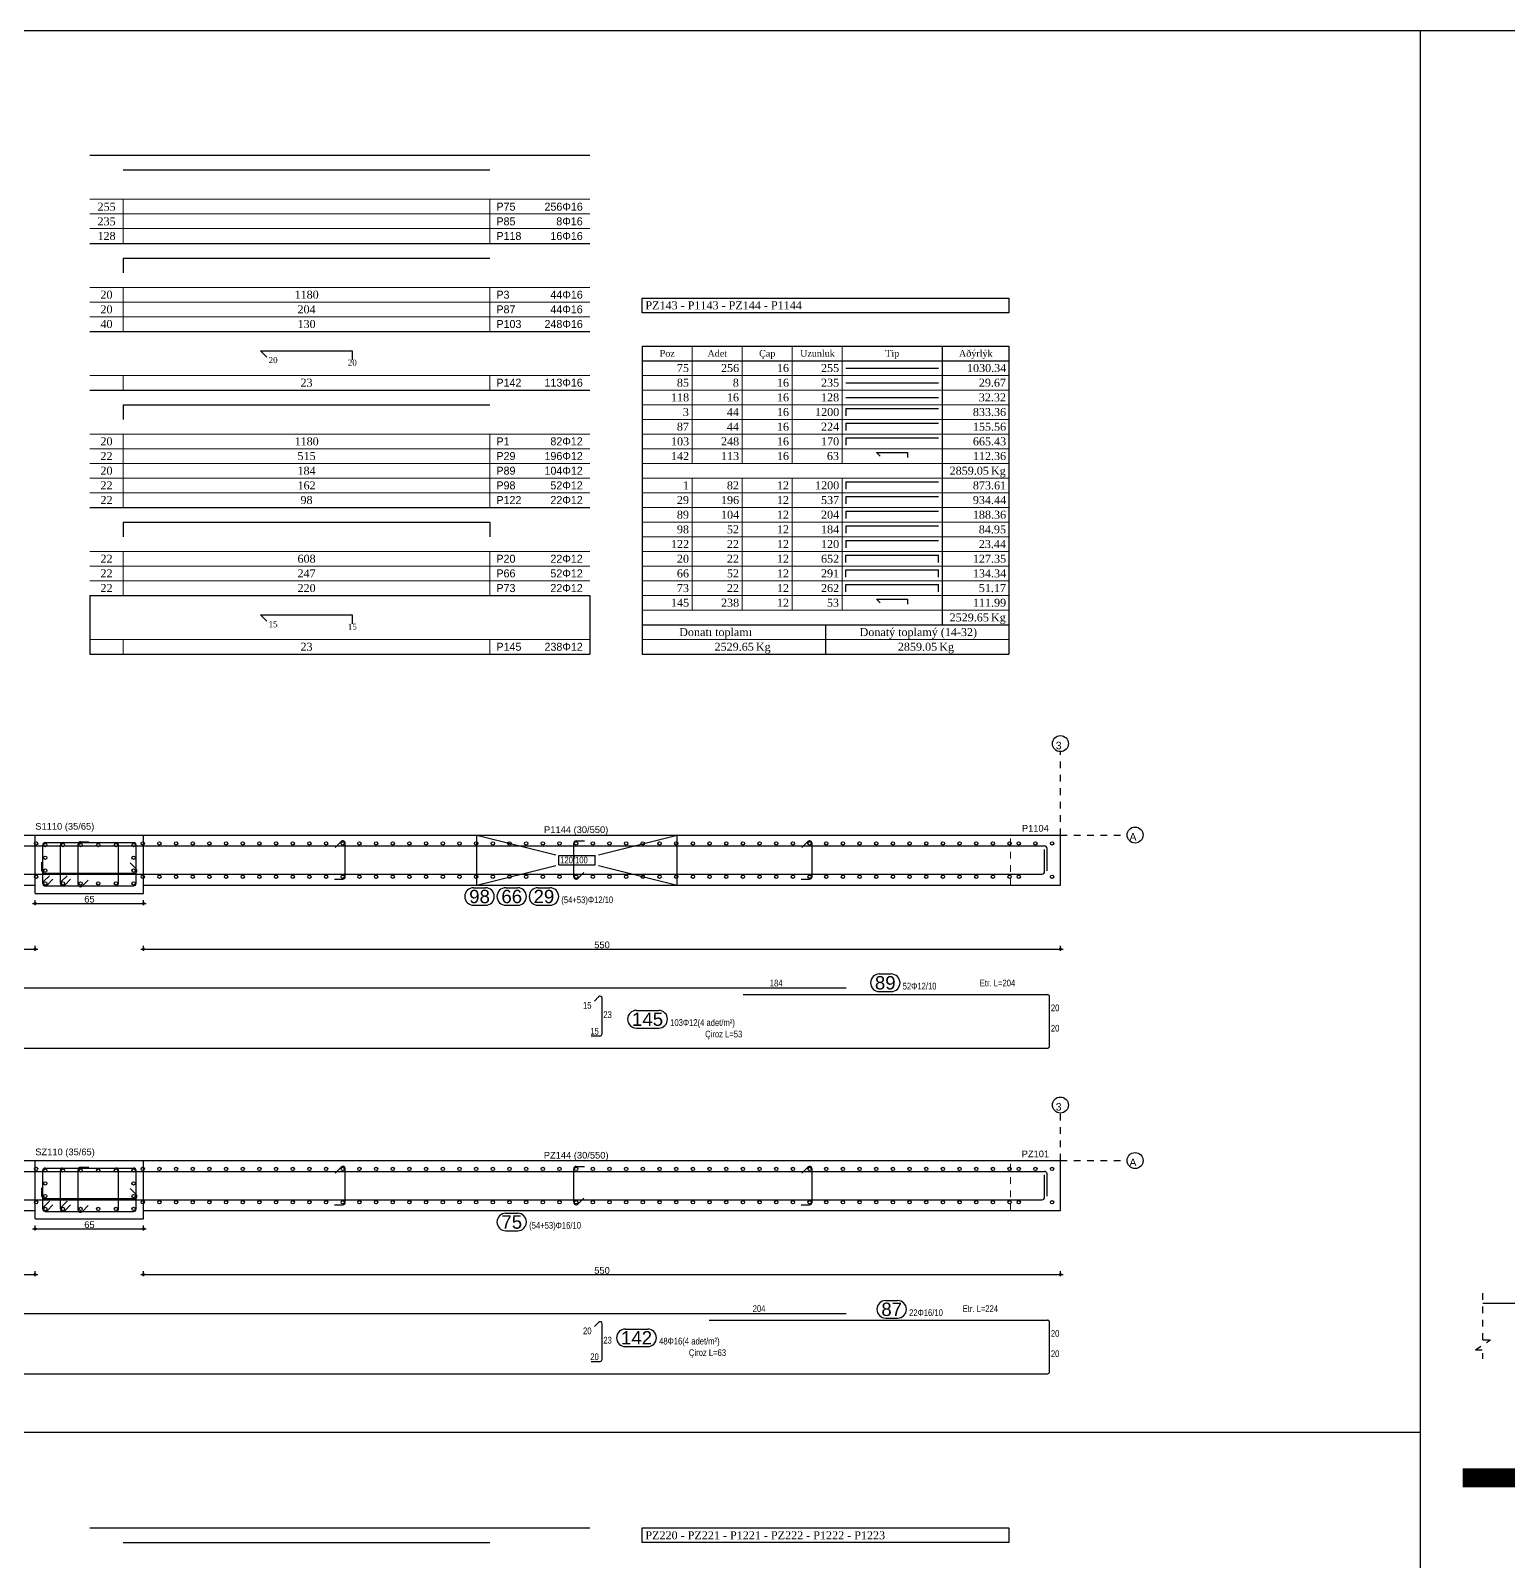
# Model space of a CAD drawing. Header units: metres. Extents: x 419734 to 420376, y 4564732 to 4565123.
# Drawn here: x 420086.16 to 420108.32, y 4564882.98 to 4564905.94 of the extents above; entities that cross this region are included whole.
import ezdxf
from ezdxf.enums import TextEntityAlignment as Align

# ---------------------------------------------------------------- set-up
doc = ezdxf.new("R2018")
doc.units = ezdxf.units.M
for name, pattern in [('HIDDEN4', [0.09375, 0.0625, -0.03125]), ('NASCOSTA', [0.375, 0.25, -0.125]), ('TRATTO-PUNTO', [1, 0.5, -0.25, 0, -0.25])]:
    doc.linetypes.add(name, pattern=pattern)
for name, color, linetype in [('Standart', 7, 'Continuous'), ('SW_ASSI', 7, 'TRATTO-PUNTO'), ('SW_DIM', 33, 'Continuous'), ('SW_MAGRONE', 2, 'Continuous'), ('SW_QUOTE', 1, 'Continuous'), ('SW_SEZIONI-ARMATURA', 3, 'Continuous'), ('SW_SEZIONI_CARPENTERIA', 4, 'Continuous'), ('SW_TRATT_GRIGIO', 252, 'NASCOSTA'), ('SW_TXT_TESTI', 1, 'Continuous')]:
    doc.layers.add(name, color=color, linetype=linetype)
doc.styles.add('arial_1_18', font='arial.ttf', dxfattribs={"height": 0.2})
doc.styles.get("Standard").update_dxf_attribs({"font": 'arial.ttf'})
doc.styles.add('SWS', font='ARIALN.TTF')
doc.styles.add('symbol_1_18', font='symbol.ttf', dxfattribs={"height": 0.2})
doc.styles.add('times new roman_1_18', font='times.ttf', dxfattribs={"height": 0.2})

# ---------------------------------------------------------------- blocks, each defined once
blk = doc.blocks.new('*U1545')
blk.add_hatch(color=256).paths.add_polyline_path([(0.0025, 0.0025), (0, 0.0025), (0, 0)])
for p, q in [((0.0095, 0.0025), (-0.0025, 0.0025)), ((-0.0025, 0.0025), (0, 0)), ((-0.0025, 0), (0.0025, 0)), ((0, 0), (0, 0.0025)), ((0.0025, 0.0025), (0, 0))]:
    blk.add_line(p, q)
at = {"color": 2, "lineweight": 30, "flags": 104}
blk.add_attdef('QM', text='', height=0.0025, dxfattribs=at).set_placement((0.001, 0.0033), align=Align.BOTTOM_LEFT)

msp = doc.modelspace()

# ---------------------------------------------------------------- linework, layer by layer
for centre in [(420101.60561, 4564895.24491), (420102.72561, 4564893.87491), (420101.60561, 4564889.82571), (420102.72561, 4564888.99252)]:
    msp.add_circle(centre, 0.12)
at = {"layer": 'Standart', "color": 2}
msp.add_line((419946.10266, 4564905.93855), (420327.35266, 4564905.93855), dxfattribs=at)
for points in [[(420107.00266, 4564905.93855), (420107.00266, 4564863.89188)], [(420107.00266, 4564884.91521), (420026.55266, 4564884.91521)]]:
    msp.add_lwpolyline(points, dxfattribs=at)
at = {"layer": 'Standart', "color": 1, "linetype": 'Continuous', "lineweight": 5}
for points in [[(420087.04683, 4564903.40835), (420094.54683, 4564903.40835)], [(420087.54683, 4564903.40835), (420087.54683, 4564902.74835)], [(420093.04683, 4564903.40835), (420093.04683, 4564902.74835)], [(420087.04683, 4564903.18835), (420094.54683, 4564903.18835)], [(420087.04683, 4564902.96835), (420094.54683, 4564902.96835)], [(420087.04683, 4564902.08835), (420094.54683, 4564902.08835)], [(420087.54683, 4564902.08835), (420087.54683, 4564901.42835)], [(420093.04683, 4564902.08835), (420093.04683, 4564901.42835)], [(420087.04683, 4564901.86835), (420094.54683, 4564901.86835)], [(420087.04683, 4564901.64835), (420094.54683, 4564901.64835)], [(420096.08153, 4564901.20835), (420096.08153, 4564899.44835)], [(420096.83153, 4564901.20835), (420096.83153, 4564899.44835)], [(420097.58153, 4564901.20835), (420097.58153, 4564899.44835)], [(420098.33153, 4564901.20835), (420098.33153, 4564899.44835)], [(420087.04683, 4564900.76835), (420094.54683, 4564900.76835)], [(420087.54683, 4564900.76835), (420087.54683, 4564900.54835)], [(420093.04683, 4564900.76835), (420093.04683, 4564900.54835)], [(420095.33153, 4564900.76835), (420100.83153, 4564900.76835)], [(420095.33153, 4564900.54835), (420100.83153, 4564900.54835)], [(420095.33153, 4564900.32835), (420100.83153, 4564900.32835)], [(420095.33153, 4564900.10835), (420100.83153, 4564900.10835)], [(420087.04683, 4564899.88835), (420094.54683, 4564899.88835)], [(420087.54683, 4564899.88835), (420087.54683, 4564898.78835)], [(420093.04683, 4564899.88835), (420093.04683, 4564898.78835)], [(420095.33153, 4564899.88835), (420100.83153, 4564899.88835)], [(420087.04683, 4564899.66835), (420094.54683, 4564899.66835)], [(420095.33153, 4564899.66835), (420100.83153, 4564899.66835)], [(420087.04683, 4564899.44835), (420094.54683, 4564899.44835)], [(420095.33153, 4564899.44835), (420100.83153, 4564899.44835)], [(420087.04683, 4564899.22835), (420094.54683, 4564899.22835)], [(420087.04683, 4564899.00835), (420094.54683, 4564899.00835)], [(420095.33153, 4564899.22835), (420100.83153, 4564899.22835)], [(420095.33153, 4564899.00835), (420100.83153, 4564899.00835)], [(420096.08153, 4564899.22835), (420096.08153, 4564897.24835)], [(420096.83153, 4564899.22835), (420096.83153, 4564897.24835)], [(420097.58153, 4564899.22835), (420097.58153, 4564897.24835)], [(420098.33153, 4564899.22835), (420098.33153, 4564897.24835)], [(420095.33153, 4564898.78835), (420100.83153, 4564898.78835)], [(420095.33153, 4564898.56835), (420100.83153, 4564898.56835)], [(420095.33153, 4564898.34835), (420100.83153, 4564898.34835)], [(420087.04683, 4564898.12835), (420094.54683, 4564898.12835)], [(420087.54683, 4564898.12835), (420087.54683, 4564897.46835)], [(420093.04683, 4564898.12835), (420093.04683, 4564897.46835)], [(420095.33153, 4564898.12835), (420100.83153, 4564898.12835)], [(420087.04683, 4564897.90835), (420094.54683, 4564897.90835)], [(420095.33153, 4564897.90835), (420100.83153, 4564897.90835)], [(420087.04683, 4564897.68835), (420094.54683, 4564897.68835)], [(420095.33153, 4564897.68835), (420100.83153, 4564897.68835)], [(420095.33153, 4564897.46835), (420100.83153, 4564897.46835)], [(420095.33153, 4564897.24835), (420100.83153, 4564897.24835)], [(420087.04683, 4564896.80835), (420094.54683, 4564896.80835)], [(420087.54683, 4564896.80835), (420087.54683, 4564896.58835)], [(420093.04683, 4564896.80835), (420093.04683, 4564896.58835)], [(420095.33153, 4564896.80835), (420100.83153, 4564896.80835)]]:
    msp.add_lwpolyline(points, dxfattribs=at)
at = {"layer": 'Standart', "color": 1, "linetype": 'HIDDEN4', "lineweight": 5}
for points in [[(420100.85561, 4564893.12491), (420100.85561, 4564893.87491)], [(420100.85561, 4564888.24252), (420100.85561, 4564888.99252)]]:
    msp.add_lwpolyline(points, dxfattribs=at)
at = {"layer": 'SW_ASSI', "ltscale": 0.2}
for points in [[(420101.60561, 4564893.87491), (420101.60561, 4564895.12491)], [(420101.60561, 4564893.87491), (420102.60561, 4564893.87491)], [(420101.60561, 4564888.99252), (420101.60561, 4564889.70585)], [(420101.60561, 4564888.99252), (420102.60561, 4564888.99252)]]:
    msp.add_lwpolyline(points, dxfattribs=at)
at = {"layer": 'SW_DIM', "ltscale": 0.5}
for points in [[(420086.19061, 4564892.84991), (420087.89561, 4564892.84991)], [(420086.23061, 4564892.82491), (420086.23061, 4564892.89991)], [(420087.85561, 4564892.82491), (420087.85561, 4564892.89991)], [(420068.69061, 4564892.16491), (420086.27061, 4564892.16491)], [(420086.23061, 4564892.13991), (420086.23061, 4564892.21491)], [(420087.81561, 4564892.16491), (420101.64561, 4564892.16491)], [(420087.85561, 4564892.13991), (420087.85561, 4564892.21491)], [(420101.60561, 4564892.13991), (420101.60561, 4564892.21491)], [(420086.23061, 4564887.94252), (420086.23061, 4564888.01752)], [(420087.85561, 4564887.94252), (420087.85561, 4564888.01752)], [(420086.19061, 4564887.96752), (420087.89561, 4564887.96752)], [(420086.23061, 4564887.25752), (420086.23061, 4564887.33252)], [(420087.85561, 4564887.25752), (420087.85561, 4564887.33252)], [(420101.60561, 4564887.25752), (420101.60561, 4564887.33252)], [(420068.69061, 4564887.28252), (420086.27061, 4564887.28252)], [(420087.81561, 4564887.28252), (420101.64561, 4564887.28252)]]:
    msp.add_lwpolyline(points, dxfattribs=at)
for centre in [(420086.23061, 4564892.84991), (420087.85561, 4564892.84991), (420086.23061, 4564892.16491), (420087.85561, 4564892.16491), (420101.60561, 4564892.16491), (420086.23061, 4564887.96752), (420087.85561, 4564887.96752), (420086.23061, 4564887.28252), (420087.85561, 4564887.28252), (420101.60561, 4564887.28252)]:
    msp.add_circle(centre, 0.015, dxfattribs=at)
at = {"layer": 'SW_MAGRONE'}
for points in [[(420068.73061, 4564893.87491), (420101.60561, 4564893.87491)], [(420086.23061, 4564892.99991), (420086.23061, 4564893.87491)], [(420087.85561, 4564892.99991), (420087.85561, 4564893.87491)], [(420092.85561, 4564893.12491), (420092.85561, 4564893.87491)], [(420092.85561, 4564893.87491), (420094.03561, 4564893.57991)], [(420094.67561, 4564893.57991), (420095.85561, 4564893.87491)], [(420095.85561, 4564893.12491), (420095.85561, 4564893.87491)], [(420101.60561, 4564893.12491), (420101.60561, 4564893.87491)], [(420094.08311, 4564893.56991), (420094.62811, 4564893.56991)], [(420094.08311, 4564893.42991), (420094.08311, 4564893.56991)], [(420094.62811, 4564893.42991), (420094.62811, 4564893.56991)], [(420092.85561, 4564893.12491), (420094.03561, 4564893.41991)], [(420094.08311, 4564893.42991), (420094.62811, 4564893.42991)], [(420094.67561, 4564893.41991), (420095.85561, 4564893.12491)], [(420068.73061, 4564893.12491), (420086.23061, 4564893.12491)], [(420087.85561, 4564893.12491), (420101.60561, 4564893.12491)], [(420086.23061, 4564892.99991), (420087.85561, 4564892.99991)], [(420068.73061, 4564888.99252), (420101.60561, 4564888.99252)], [(420086.23061, 4564888.11752), (420086.23061, 4564888.99252)], [(420087.85561, 4564888.11752), (420087.85561, 4564888.99252)], [(420101.60561, 4564888.24252), (420101.60561, 4564888.99252)], [(420068.73061, 4564888.24252), (420086.23061, 4564888.24252)], [(420087.85561, 4564888.24252), (420101.60561, 4564888.24252)], [(420086.23061, 4564888.11752), (420087.85561, 4564888.11752)]]:
    msp.add_lwpolyline(points, dxfattribs=at)
at = {"layer": 'SW_QUOTE'}
for points in [[(420087.04683, 4564904.06835), (420094.54683, 4564904.06835)], [(420087.04683, 4564902.74835), (420094.54683, 4564902.74835)], [(420095.33153, 4564901.70836), (420095.33153, 4564901.92836)], [(420095.33153, 4564901.92836), (420100.83153, 4564901.92836)], [(420100.83153, 4564901.92836), (420100.83153, 4564901.70836)], [(420100.83153, 4564901.70836), (420095.33153, 4564901.70836)], [(420087.04683, 4564901.42835), (420094.54683, 4564901.42835)], [(420095.33153, 4564901.20835), (420100.83153, 4564901.20835)], [(420095.33153, 4564901.20835), (420095.33153, 4564896.58835)], [(420099.83153, 4564901.20835), (420099.83153, 4564897.02835)], [(420100.83153, 4564901.20835), (420100.83153, 4564896.58835)], [(420095.33153, 4564900.98835), (420100.83153, 4564900.98835)], [(420087.04683, 4564900.54835), (420094.54683, 4564900.54835)], [(420087.04683, 4564898.78835), (420094.54683, 4564898.78835)], [(420087.04683, 4564897.46835), (420094.54683, 4564897.46835)], [(420087.04683, 4564897.46835), (420087.04683, 4564896.58835)], [(420094.54683, 4564897.46835), (420094.54683, 4564896.58835)], [(420095.33153, 4564897.02835), (420100.83153, 4564897.02835)], [(420098.08153, 4564897.02835), (420098.08153, 4564896.58835)], [(420087.04683, 4564896.58835), (420094.54683, 4564896.58835)], [(420095.33153, 4564896.58835), (420100.83153, 4564896.58835)], [(420087.04683, 4564883.48255), (420094.54683, 4564883.48255)], [(420095.33153, 4564883.26255), (420095.33153, 4564883.48255)], [(420095.33153, 4564883.48255), (420100.83153, 4564883.48255)], [(420100.83153, 4564883.48255), (420100.83153, 4564883.26255)], [(420100.83153, 4564883.26255), (420095.33153, 4564883.26255)]]:
    msp.add_lwpolyline(points, dxfattribs=at)
at = {"layer": 'SW_SEZIONI-ARMATURA'}
for points in [[(420087.54683, 4564903.84835), (420093.04683, 4564903.84835)], [(420087.54683, 4564902.52835), (420093.04683, 4564902.52835)], [(420087.54683, 4564902.52835), (420087.54683, 4564902.30835)], [(420089.60933, 4564901.13502), (420090.98433, 4564901.13502)], [(420089.60933, 4564901.13502), (420089.70267, 4564901.04168)], [(420090.98433, 4564901.13502), (420090.98433, 4564901.00302)], [(420098.38653, 4564900.87835), (420099.77653, 4564900.87835)], [(420098.38653, 4564900.65835), (420099.77653, 4564900.65835)], [(420098.38653, 4564900.43835), (420099.77653, 4564900.43835)], [(420087.54683, 4564900.32835), (420093.04683, 4564900.32835)], [(420087.54683, 4564900.32835), (420087.54683, 4564900.10835)], [(420098.38653, 4564900.27335), (420099.77653, 4564900.27335)], [(420098.38653, 4564900.27335), (420098.38653, 4564900.16335)], [(420098.38653, 4564900.05335), (420099.77653, 4564900.05335)], [(420098.38653, 4564900.05335), (420098.38653, 4564899.94335)], [(420098.38653, 4564899.83335), (420099.77653, 4564899.83335)], [(420098.38653, 4564899.83335), (420098.38653, 4564899.72335)], [(420098.84986, 4564899.61335), (420099.31319, 4564899.61335)], [(420098.84986, 4564899.61335), (420098.90486, 4564899.55835)], [(420099.31319, 4564899.61335), (420099.31319, 4564899.5358)], [(420098.38653, 4564899.17335), (420099.77653, 4564899.17335)], [(420098.38653, 4564899.17335), (420098.38653, 4564899.06335)], [(420098.38653, 4564898.95335), (420099.77653, 4564898.95335)], [(420098.38653, 4564898.95335), (420098.38653, 4564898.84335)], [(420087.54683, 4564898.56835), (420093.04683, 4564898.56835)], [(420087.54683, 4564898.56835), (420087.54683, 4564898.34835)], [(420093.04683, 4564898.56835), (420093.04683, 4564898.34835)], [(420098.38653, 4564898.73335), (420099.77653, 4564898.73335)], [(420098.38653, 4564898.73335), (420098.38653, 4564898.62335)], [(420098.38653, 4564898.51335), (420099.77653, 4564898.51335)], [(420098.38653, 4564898.51335), (420098.38653, 4564898.40335)], [(420098.38653, 4564898.29335), (420099.77653, 4564898.29335)], [(420098.38653, 4564898.29335), (420098.38653, 4564898.18335)], [(420098.38653, 4564898.07335), (420099.77653, 4564898.07335)], [(420098.38653, 4564897.96335), (420098.38653, 4564898.07335)], [(420099.77653, 4564897.96335), (420099.77653, 4564898.07335)], [(420098.38653, 4564897.85335), (420099.77653, 4564897.85335)], [(420098.38653, 4564897.74335), (420098.38653, 4564897.85335)], [(420098.38653, 4564897.63335), (420099.77653, 4564897.63335)], [(420098.38653, 4564897.52335), (420098.38653, 4564897.63335)], [(420099.77653, 4564897.74335), (420099.77653, 4564897.85335)], [(420099.77653, 4564897.52335), (420099.77653, 4564897.63335)], [(420098.84986, 4564897.41335), (420099.31319, 4564897.41335)], [(420098.84986, 4564897.41335), (420098.90486, 4564897.35835)], [(420099.31319, 4564897.41335), (420099.31319, 4564897.3358)], [(420089.60933, 4564897.17502), (420090.98433, 4564897.17502)], [(420089.60933, 4564897.17502), (420089.70267, 4564897.08168)], [(420090.98433, 4564897.17502), (420090.98433, 4564897.04302)], [(420086.38061, 4564893.76241), (420087.70561, 4564893.76241)], [(420086.87311, 4564893.13741), (420086.87311, 4564893.73741)], [(420086.91061, 4564893.77491), (420087.03561, 4564893.77491)], [(420090.72821, 4564893.68803), (420090.81659, 4564893.77642)], [(420090.88061, 4564893.24991), (420090.88061, 4564893.74991)], [(420094.30561, 4564893.24991), (420094.30561, 4564893.74991)], [(420094.34311, 4564893.78741), (420094.46811, 4564893.78741)], [(420097.72821, 4564893.68803), (420097.81659, 4564893.77642)], [(420097.88061, 4564893.24991), (420097.88061, 4564893.74991)], [(420069.00561, 4564893.71241), (420101.36811, 4564893.71241)], [(420086.34311, 4564893.14991), (420086.34311, 4564893.72491)], [(420086.60811, 4564893.14991), (420086.60811, 4564893.72491)], [(420087.47811, 4564893.14991), (420087.47811, 4564893.72491)], [(420087.74311, 4564893.14991), (420087.74311, 4564893.72491)], [(420101.36811, 4564893.32491), (420101.36811, 4564893.65991)], [(420101.40561, 4564893.33991), (420101.40561, 4564893.67491)], [(420068.96811, 4564893.28741), (420101.33061, 4564893.28741)], [(420086.33061, 4564893.34157), (420086.33061, 4564893.46657)], [(420086.36811, 4564893.30407), (420087.71811, 4564893.30407)], [(420087.74463, 4564893.36809), (420087.65624, 4564893.45648)], [(420094.36963, 4564893.22339), (420094.45802, 4564893.31178)], [(420086.35409, 4564893.17642), (420086.44248, 4564893.26481)], [(420086.38061, 4564893.11241), (420087.70561, 4564893.11241)], [(420086.40713, 4564893.12339), (420086.49552, 4564893.21178)], [(420086.61909, 4564893.17642), (420086.70748, 4564893.26481)], [(420086.67213, 4564893.12339), (420086.76052, 4564893.21178)], [(420086.93713, 4564893.11089), (420087.02552, 4564893.19928)], [(420090.71811, 4564893.21241), (420090.84311, 4564893.21241)], [(420092.80484, 4564893.08491), (420092.98361, 4564893.08491)], [(420093.28739, 4564893.08491), (420093.46616, 4564893.08491)], [(420093.76995, 4564893.08491), (420093.94871, 4564893.08491)], [(420097.71811, 4564893.21241), (420097.84311, 4564893.21241)], [(420092.80484, 4564892.82091), (420092.98361, 4564892.82091)], [(420093.28739, 4564892.82091), (420093.46616, 4564892.82091)], [(420093.76995, 4564892.82091), (420093.94871, 4564892.82091)], [(420098.88956, 4564891.7906), (420099.06833, 4564891.7906)], [(420068.92311, 4564891.58241), (420098.39311, 4564891.58241)], [(420094.61571, 4564891.385), (420094.6794, 4564891.44869)], [(420096.84996, 4564891.48241), (420101.41311, 4564891.48241)], [(420098.88956, 4564891.5266), (420099.06833, 4564891.5266)], [(420101.44311, 4564890.70741), (420101.44311, 4564891.45241)], [(420094.73061, 4564890.89241), (420094.73061, 4564891.42748)], [(420095.24686, 4564891.24412), (420095.58101, 4564891.24412)], [(420095.24686, 4564890.98012), (420095.58101, 4564890.98012)], [(420094.56811, 4564890.86241), (420094.70061, 4564890.86241)], [(420071.94311, 4564890.67741), (420101.41311, 4564890.67741)], [(420069.00561, 4564888.83002), (420101.36811, 4564888.83002)], [(420086.34311, 4564888.26752), (420086.34311, 4564888.84252)], [(420086.38061, 4564888.88002), (420087.70561, 4564888.88002)], [(420086.60811, 4564888.26752), (420086.60811, 4564888.84252)], [(420086.87311, 4564888.25502), (420086.87311, 4564888.85502)], [(420086.91061, 4564888.89252), (420087.03561, 4564888.89252)], [(420087.47811, 4564888.26752), (420087.47811, 4564888.84252)], [(420087.74311, 4564888.26752), (420087.74311, 4564888.84252)], [(420090.72821, 4564888.80565), (420090.81659, 4564888.89404)], [(420090.88061, 4564888.36752), (420090.88061, 4564888.86752)], [(420094.30561, 4564888.36752), (420094.30561, 4564888.86752)], [(420094.34311, 4564888.90502), (420094.46811, 4564888.90502)], [(420097.72821, 4564888.80565), (420097.81659, 4564888.89404)], [(420097.88061, 4564888.36752), (420097.88061, 4564888.86752)], [(420101.36811, 4564888.44252), (420101.36811, 4564888.77752)], [(420101.40561, 4564888.45752), (420101.40561, 4564888.79252)], [(420086.33061, 4564888.45919), (420086.33061, 4564888.58419)], [(420087.74463, 4564888.4857), (420087.65624, 4564888.57409)], [(420068.96811, 4564888.40502), (420101.33061, 4564888.40502)], [(420086.35409, 4564888.29404), (420086.44248, 4564888.38243)], [(420086.36811, 4564888.42169), (420087.71811, 4564888.42169)], [(420086.38061, 4564888.23002), (420087.70561, 4564888.23002)], [(420086.40713, 4564888.241), (420086.49552, 4564888.32939)], [(420086.61909, 4564888.29404), (420086.70748, 4564888.38243)], [(420086.67213, 4564888.241), (420086.76052, 4564888.32939)], [(420086.93713, 4564888.2285), (420087.02552, 4564888.31689)], [(420090.71811, 4564888.33002), (420090.84311, 4564888.33002)], [(420094.36963, 4564888.341), (420094.45802, 4564888.42939)], [(420097.71811, 4564888.33002), (420097.84311, 4564888.33002)], [(420093.28739, 4564888.20252), (420093.46616, 4564888.20252)], [(420093.28739, 4564887.93852), (420093.46616, 4564887.93852)], [(420098.98609, 4564886.89357), (420099.16486, 4564886.89357)], [(420068.92311, 4564886.70002), (420098.39311, 4564886.70002)], [(420098.98609, 4564886.62957), (420099.16486, 4564886.62957)], [(420094.61571, 4564886.50262), (420094.6794, 4564886.56631)], [(420094.73061, 4564886.01002), (420094.73061, 4564886.54509)], [(420095.08164, 4564886.46627), (420095.41578, 4564886.46627)], [(420096.33558, 4564886.60002), (420101.41311, 4564886.60002)], [(420101.44311, 4564885.82502), (420101.44311, 4564886.57002)], [(420095.08164, 4564886.20227), (420095.41578, 4564886.20227)], [(420094.56811, 4564885.98002), (420094.70061, 4564885.98002)], [(420071.94311, 4564885.79502), (420101.41311, 4564885.79502)], [(420087.54683, 4564883.26255), (420093.04683, 4564883.26255)]]:
    msp.add_lwpolyline(points, dxfattribs=at)
for centre in [(420086.24311, 4564893.74991), (420086.38061, 4564893.72491), (420086.64561, 4564893.72491), (420086.91061, 4564893.72491), (420087.17561, 4564893.72491), (420087.44061, 4564893.72491), (420087.70561, 4564893.72491), (420087.84311, 4564893.74991), (420088.09311, 4564893.74991), (420088.34311, 4564893.74991), (420088.59311, 4564893.74991), (420088.84311, 4564893.74991), (420089.09311, 4564893.74991), (420089.34311, 4564893.74991), (420089.59311, 4564893.74991), (420089.84311, 4564893.74991), (420090.09311, 4564893.74991), (420090.34311, 4564893.74991), (420090.59311, 4564893.74991), (420090.84311, 4564893.74991), (420091.09311, 4564893.74991), (420091.34311, 4564893.74991), (420091.59311, 4564893.74991), (420091.84311, 4564893.74991), (420092.09311, 4564893.74991), (420092.34311, 4564893.74991), (420092.59311, 4564893.74991), (420092.84311, 4564893.74991), (420093.09311, 4564893.74991), (420093.34311, 4564893.74991), (420093.59311, 4564893.74991), (420093.84311, 4564893.74991), (420094.09311, 4564893.74991), (420094.34311, 4564893.74991), (420094.59311, 4564893.74991), (420094.84311, 4564893.74991), (420095.09311, 4564893.74991), (420095.34311, 4564893.74991), (420095.59311, 4564893.74991), (420095.84311, 4564893.74991), (420096.09311, 4564893.74991), (420096.34311, 4564893.74991), (420096.59311, 4564893.74991), (420096.84311, 4564893.74991), (420097.09311, 4564893.74991), (420097.34311, 4564893.74991), (420097.59311, 4564893.74991), (420097.84311, 4564893.74991), (420098.09311, 4564893.74991), (420098.34311, 4564893.74991), (420098.59311, 4564893.74991), (420098.84311, 4564893.74991), (420099.09311, 4564893.74991), (420099.34311, 4564893.74991), (420099.59311, 4564893.74991), (420099.84311, 4564893.74991), (420100.09311, 4564893.74991), (420100.34311, 4564893.74991), (420100.59311, 4564893.74991), (420100.84311, 4564893.74991), (420100.98061, 4564893.74991), (420101.23061, 4564893.74991), (420101.48061, 4564893.74991), (420086.38061, 4564893.53324), (420087.70561, 4564893.53324), (420086.24311, 4564893.24991), (420086.38061, 4564893.34157), (420087.70561, 4564893.34157), (420087.84311, 4564893.24991), (420088.09311, 4564893.24991), (420088.34311, 4564893.24991), (420088.59311, 4564893.24991), (420088.84311, 4564893.24991), (420089.09311, 4564893.24991), (420089.34311, 4564893.24991), (420089.59311, 4564893.24991), (420089.84311, 4564893.24991), (420090.09311, 4564893.24991), (420090.34311, 4564893.24991), (420090.59311, 4564893.24991), (420090.84311, 4564893.24991), (420091.09311, 4564893.24991), (420091.34311, 4564893.24991), (420091.59311, 4564893.24991), (420091.84311, 4564893.24991), (420092.09311, 4564893.24991), (420092.34311, 4564893.24991), (420092.59311, 4564893.24991), (420092.84311, 4564893.24991), (420093.09311, 4564893.24991), (420093.34311, 4564893.24991), (420093.59311, 4564893.24991), (420093.84311, 4564893.24991), (420094.09311, 4564893.24991), (420094.34311, 4564893.24991), (420094.59311, 4564893.24991), (420094.84311, 4564893.24991), (420095.09311, 4564893.24991), (420095.34311, 4564893.24991), (420095.59311, 4564893.24991), (420095.84311, 4564893.24991), (420096.09311, 4564893.24991), (420096.34311, 4564893.24991), (420096.59311, 4564893.24991), (420096.84311, 4564893.24991), (420097.09311, 4564893.24991), (420097.34311, 4564893.24991), (420097.59311, 4564893.24991), (420097.84311, 4564893.24991), (420098.09311, 4564893.24991), (420098.34311, 4564893.24991), (420098.59311, 4564893.24991), (420098.84311, 4564893.24991), (420099.09311, 4564893.24991), (420099.34311, 4564893.24991), (420099.59311, 4564893.24991), (420099.84311, 4564893.24991), (420100.09311, 4564893.24991), (420100.34311, 4564893.24991), (420100.59311, 4564893.24991), (420100.84311, 4564893.24991), (420100.98061, 4564893.24991), (420101.48061, 4564893.24991), (420086.38061, 4564893.14991), (420086.64561, 4564893.14991), (420086.91061, 4564893.14991), (420087.17561, 4564893.14991), (420087.44061, 4564893.14991), (420087.70561, 4564893.14991), (420086.24311, 4564888.86752), (420086.38061, 4564888.84252), (420086.64561, 4564888.84252), (420086.91061, 4564888.84252), (420087.17561, 4564888.84252), (420087.44061, 4564888.84252), (420087.70561, 4564888.84252), (420087.84311, 4564888.86752), (420088.09311, 4564888.86752), (420088.34311, 4564888.86752), (420088.59311, 4564888.86752), (420088.84311, 4564888.86752), (420089.09311, 4564888.86752), (420089.34311, 4564888.86752), (420089.59311, 4564888.86752), (420089.84311, 4564888.86752), (420090.09311, 4564888.86752), (420090.34311, 4564888.86752), (420090.59311, 4564888.86752), (420090.84311, 4564888.86752), (420091.09311, 4564888.86752), (420091.34311, 4564888.86752), (420091.59311, 4564888.86752), (420091.84311, 4564888.86752), (420092.09311, 4564888.86752), (420092.34311, 4564888.86752), (420092.59311, 4564888.86752), (420092.84311, 4564888.86752), (420093.09311, 4564888.86752), (420093.34311, 4564888.86752), (420093.59311, 4564888.86752), (420093.84311, 4564888.86752), (420094.09311, 4564888.86752), (420094.34311, 4564888.86752), (420094.59311, 4564888.86752), (420094.84311, 4564888.86752), (420095.09311, 4564888.86752), (420095.34311, 4564888.86752), (420095.59311, 4564888.86752), (420095.84311, 4564888.86752), (420096.09311, 4564888.86752), (420096.34311, 4564888.86752), (420096.59311, 4564888.86752), (420096.84311, 4564888.86752), (420097.09311, 4564888.86752), (420097.34311, 4564888.86752), (420097.59311, 4564888.86752), (420097.84311, 4564888.86752), (420098.09311, 4564888.86752), (420098.34311, 4564888.86752), (420098.59311, 4564888.86752), (420098.84311, 4564888.86752), (420099.09311, 4564888.86752), (420099.34311, 4564888.86752), (420099.59311, 4564888.86752), (420099.84311, 4564888.86752), (420100.09311, 4564888.86752), (420100.34311, 4564888.86752), (420100.59311, 4564888.86752), (420100.84311, 4564888.86752), (420100.98061, 4564888.86752), (420101.23061, 4564888.86752), (420101.48061, 4564888.86752), (420086.38061, 4564888.65085), (420086.38061, 4564888.45919), (420087.70561, 4564888.65085), (420087.70561, 4564888.45919), (420086.24311, 4564888.36752), (420086.38061, 4564888.26752), (420086.64561, 4564888.26752), (420086.91061, 4564888.26752), (420087.17561, 4564888.26752), (420087.44061, 4564888.26752), (420087.70561, 4564888.26752), (420087.84311, 4564888.36752), (420088.09311, 4564888.36752), (420088.34311, 4564888.36752), (420088.59311, 4564888.36752), (420088.84311, 4564888.36752), (420089.09311, 4564888.36752), (420089.34311, 4564888.36752), (420089.59311, 4564888.36752), (420089.84311, 4564888.36752), (420090.09311, 4564888.36752), (420090.34311, 4564888.36752), (420090.59311, 4564888.36752), (420090.84311, 4564888.36752), (420091.09311, 4564888.36752), (420091.34311, 4564888.36752), (420091.59311, 4564888.36752), (420091.84311, 4564888.36752), (420092.09311, 4564888.36752), (420092.34311, 4564888.36752), (420092.59311, 4564888.36752), (420092.84311, 4564888.36752), (420093.09311, 4564888.36752), (420093.34311, 4564888.36752), (420093.59311, 4564888.36752), (420093.84311, 4564888.36752), (420094.09311, 4564888.36752), (420094.34311, 4564888.36752), (420094.59311, 4564888.36752), (420094.84311, 4564888.36752), (420095.09311, 4564888.36752), (420095.34311, 4564888.36752), (420095.59311, 4564888.36752), (420095.84311, 4564888.36752), (420096.09311, 4564888.36752), (420096.34311, 4564888.36752), (420096.59311, 4564888.36752), (420096.84311, 4564888.36752), (420097.09311, 4564888.36752), (420097.34311, 4564888.36752), (420097.59311, 4564888.36752), (420097.84311, 4564888.36752), (420098.09311, 4564888.36752), (420098.34311, 4564888.36752), (420098.59311, 4564888.36752), (420098.84311, 4564888.36752), (420099.09311, 4564888.36752), (420099.34311, 4564888.36752), (420099.59311, 4564888.36752), (420099.84311, 4564888.36752), (420100.09311, 4564888.36752), (420100.34311, 4564888.36752), (420100.59311, 4564888.36752), (420100.84311, 4564888.36752), (420100.98061, 4564888.36752), (420101.48061, 4564888.36752)]:
    msp.add_circle(centre, 0.025, dxfattribs=at)
for centre, radius, start, end in [((420086.38061, 4564893.72491), 0.0375, 90, 180), ((420086.64561, 4564893.72491), 0.0375, 90, 180), ((420086.91061, 4564893.73741), 0.0375, 90, 180), ((420087.44061, 4564893.72491), 0.0375, 0, 90), ((420087.70561, 4564893.72491), 0.0375, 0, 90), ((420090.84311, 4564893.74991), 0.0375, 0, 135), ((420094.34311, 4564893.74991), 0.0375, 90, 180), ((420097.84311, 4564893.74991), 0.0375, 0, 135), ((420101.36811, 4564893.67491), 0.0375, 0, 90), ((420086.36811, 4564893.34157), 0.0375, 180, 270), ((420087.71811, 4564893.34157), 0.0375, 270, 45), ((420101.33061, 4564893.32491), 0.0375, 270, 0), ((420086.38061, 4564893.14991), 0.0375, 135, 314.999992), ((420086.64561, 4564893.14991), 0.0375, 135, 314.999992), ((420086.91061, 4564893.13741), 0.0375, 180, 315), ((420087.44061, 4564893.14991), 0.0375, 270, 0), ((420087.70561, 4564893.14991), 0.0375, 270, 0), ((420090.84311, 4564893.24991), 0.0375, 270, 0), ((420092.80484, 4564892.95291), 0.132, 90, 270), ((420092.98361, 4564892.95291), 0.132, 270, 90), ((420093.28739, 4564892.95291), 0.132, 90, 270), ((420093.46616, 4564892.95291), 0.132, 270, 90), ((420093.76995, 4564892.95291), 0.132, 90, 270), ((420093.94871, 4564892.95291), 0.132, 270, 90), ((420094.34311, 4564893.24991), 0.0375, 180, 315), ((420097.84311, 4564893.24991), 0.0375, 270, 0), ((420098.88956, 4564891.6586), 0.132, 90, 270), ((420099.06833, 4564891.6586), 0.132, 270, 90), ((420094.70061, 4564891.42748), 0.03, 0, 135), ((420101.41311, 4564891.45241), 0.03, 0, 90), ((420095.24686, 4564891.11212), 0.132, 90, 270), ((420095.58101, 4564891.11212), 0.132, 270, 90), ((420094.70061, 4564890.89241), 0.03, 270, 0), ((420101.41311, 4564890.70741), 0.03, 270, 0), ((420086.38061, 4564888.84252), 0.0375, 90, 180), ((420086.64561, 4564888.84252), 0.0375, 90, 180), ((420086.91061, 4564888.85502), 0.0375, 90, 180), ((420087.44061, 4564888.84252), 0.0375, 0, 90), ((420087.70561, 4564888.84252), 0.0375, 0, 90), ((420090.84311, 4564888.86752), 0.0375, 0, 135), ((420094.34311, 4564888.86752), 0.0375, 90, 180), ((420097.84311, 4564888.86752), 0.0375, 0, 135), ((420101.36811, 4564888.79252), 0.0375, 0, 90), ((420086.36811, 4564888.45919), 0.0375, 180, 270), ((420087.71811, 4564888.45919), 0.0375, 270, 45), ((420086.38061, 4564888.26752), 0.0375, 135, 314.999992), ((420086.64561, 4564888.26752), 0.0375, 135, 314.999992), ((420086.91061, 4564888.25502), 0.0375, 180, 315), ((420087.44061, 4564888.26752), 0.0375, 270, 0), ((420087.70561, 4564888.26752), 0.0375, 270, 0), ((420090.84311, 4564888.36752), 0.0375, 270, 0), ((420094.34311, 4564888.36752), 0.0375, 180, 315), ((420097.84311, 4564888.36752), 0.0375, 270, 0), ((420101.33061, 4564888.44252), 0.0375, 270, 0), ((420093.28739, 4564888.07052), 0.132, 90, 270), ((420093.46616, 4564888.07052), 0.132, 270, 90), ((420098.98609, 4564886.76157), 0.132, 90, 270), ((420099.16486, 4564886.76157), 0.132, 270, 90), ((420094.70061, 4564886.54509), 0.03, 0, 135), ((420095.08164, 4564886.33427), 0.132, 90, 270), ((420095.41578, 4564886.33427), 0.132, 270, 90), ((420101.41311, 4564886.57002), 0.03, 0, 90), ((420094.70061, 4564886.01002), 0.03, 270, 0), ((420101.41311, 4564885.82502), 0.03, 270, 0)]:
    msp.add_arc(centre, radius, start, end, dxfattribs=at)
at = {"layer": 'SW_SEZIONI_CARPENTERIA'}
for points in [[(420107.94209, 4564886.85376), (420109.06709, 4564886.85376)], [(420107.94209, 4564885.60375), (420174.0796, 4564885.60375)]]:
    msp.add_lwpolyline(points, dxfattribs=at)
at = {"layer": 'SW_TRATT_GRIGIO', "ltscale": 0.2}
for points in [[(420107.94209, 4564886.30375), (420107.94209, 4564887.05375)], [(420107.82959, 4564886.15375), (420108.05459, 4564886.30375)], [(420107.82959, 4564886.15375), (420107.94209, 4564886.15375)], [(420107.94209, 4564886.30375), (420108.05459, 4564886.30375)], [(420107.94209, 4564885.40375), (420107.94209, 4564886.15375)]]:
    msp.add_lwpolyline(points, dxfattribs=at)

# ---------------------------------------------------------------- block references
at = {"layer": 'SW_QUOTE', "ltscale": 0.5}
ref = msp.add_blockref('*U1545', (420107.44209, 4564885.60375), dxfattribs=dict(at, xscale=50, yscale=50, zscale=50))
lines = msp.add_mtext('-1.70', dxfattribs={"layer": '0', "color": 2, "insert": (420107.49209, 4564885.76875), "char_height": 2.5, "attachment_point": 1, "bg_fill": 3, "box_fill_scale": 1.1, "bg_fill_color": 256, "bg_fill_transparency": 0})
ref.add_attrib('QM', '', (420107.49209, 4564885.76875), dxfattribs={"flags": 104}).embed_mtext(lines)

# ---------------------------------------------------------------- texts
at = {"layer": 'Standart', "color": 1, "linetype": 'Continuous', "lineweight": 5, "style": 'arial_1_18'}
for s, p in [('S1110 (35/65)', (420086.23061, 4564893.95491)), ('P1144 (30/550)', (420093.8616, 4564893.90491)), ('P1104', (420101.02866, 4564893.92491)), ('SZ110 (35/65)', (420086.23061, 4564889.07252)), ('PZ101', (420101.02484, 4564889.04252)), ('PZ144 (30/550)', (420093.85778, 4564889.02252))]:
    msp.add_text(s, height=0.1, dxfattribs=at).set_placement(p)
at = {"layer": 'Standart', "color": 3, "linetype": 'Continuous', "lineweight": 5, "style": 'arial_1_18'}
for s, p in [('98', (420092.73884, 4564892.85291)), ('66', (420093.22139, 4564892.85291)), ('29', (420093.70395, 4564892.85291)), ('89', (420098.82356, 4564891.5586)), ('145', (420095.18086, 4564891.01212)), ('75', (420093.22139, 4564887.97052)), ('87', (420098.92009, 4564886.66157)), ('142', (420095.01564, 4564886.23427))]:
    msp.add_text(s, height=0.2, dxfattribs=at).set_placement(p)
at = {"layer": 'SW_DIM', "ltscale": 0.5, "style": 'arial_1_18'}
for s, p in [('65', (420086.96542, 4564892.86241)), ('550', (420094.61407, 4564892.17741)), ('65', (420086.96542, 4564887.98002)), ('550', (420094.61407, 4564887.29502))]:
    msp.add_text(s, height=0.1, dxfattribs=at).set_placement(p)
at = {"layer": 'SW_TXT_TESTI', "linetype": 'Continuous', "lineweight": -3}
for s, height, style, p in [('255', 0.12, 'times new roman_1_18', (420087.16368, 4564903.23835)), ('235', 0.12, 'times new roman_1_18', (420087.16368, 4564903.01835)), ('R75', 0.12, 'symbol_1_18', (420093.14683, 4564903.23835)), ('R85', 0.12, 'symbol_1_18', (420093.14683, 4564903.01835)), ('256F16', 0.12, 'symbol_1_18', (420093.86792, 4564903.23835)), ('8F16', 0.12, 'symbol_1_18', (420094.04531, 4564903.01835)), ('128', 0.12, 'times new roman_1_18', (420087.16368, 4564902.79835)), ('R118', 0.12, 'symbol_1_18', (420093.14683, 4564902.79835)), ('16F16', 0.12, 'symbol_1_18', (420093.95662, 4564902.79835)), ('20', 0.12, 'times new roman_1_18', (420087.20806, 4564901.91835)), ('1180', 0.12, 'times new roman_1_18', (420090.11929, 4564901.91835)), ('R3', 0.12, 'symbol_1_18', (420093.14683, 4564901.91835)), ('44F16', 0.12, 'symbol_1_18', (420093.95662, 4564901.91835)), ('20', 0.12, 'times new roman_1_18', (420087.20806, 4564901.69835)), ('204', 0.12, 'times new roman_1_18', (420090.16368, 4564901.69835)), ('R87', 0.12, 'symbol_1_18', (420093.14683, 4564901.69835)), ('44F16', 0.12, 'symbol_1_18', (420093.95662, 4564901.69835)), ('PZ143 - P1143 - PZ144 - P1144', 0.12, 'times new roman_1_18', (420095.38153, 4564901.75836)), ('40', 0.12, 'times new roman_1_18', (420087.20806, 4564901.47835)), ('130', 0.12, 'times new roman_1_18', (420090.16368, 4564901.47835)), ('R103', 0.12, 'symbol_1_18', (420093.14683, 4564901.47835)), ('248F16', 0.12, 'symbol_1_18', (420093.86792, 4564901.47835)), ('20', 0.09, 'times new roman_1_18', (420089.72943, 4564900.95168)), ('20', 0.09, 'times new roman_1_18', (420090.91775, 4564900.91302)), ('23', 0.12, 'times new roman_1_18', (420090.20806, 4564900.59835)), ('R142', 0.12, 'symbol_1_18', (420093.14683, 4564900.59835)), ('113F16', 0.12, 'symbol_1_18', (420093.86792, 4564900.59835)), ('20', 0.12, 'times new roman_1_18', (420087.20806, 4564899.71835)), ('1180', 0.12, 'times new roman_1_18', (420090.11929, 4564899.71835)), ('R1', 0.12, 'symbol_1_18', (420093.14683, 4564899.71835)), ('82F12', 0.12, 'symbol_1_18', (420093.95662, 4564899.71835)), ('22', 0.12, 'times new roman_1_18', (420087.20806, 4564899.49835)), ('515', 0.12, 'times new roman_1_18', (420090.16368, 4564899.49835)), ('R29', 0.12, 'symbol_1_18', (420093.14683, 4564899.49835)), ('196F12', 0.12, 'symbol_1_18', (420093.86792, 4564899.49835)), ('20', 0.12, 'times new roman_1_18', (420087.20806, 4564899.27835)), ('184', 0.12, 'times new roman_1_18', (420090.16368, 4564899.27835)), ('R89', 0.12, 'symbol_1_18', (420093.14683, 4564899.27835)), ('104F12', 0.12, 'symbol_1_18', (420093.86792, 4564899.27835)), ('22', 0.12, 'times new roman_1_18', (420087.20806, 4564899.05835)), ('162', 0.12, 'times new roman_1_18', (420090.16368, 4564899.05835)), ('R98', 0.12, 'symbol_1_18', (420093.14683, 4564899.05835)), ('52F12', 0.12, 'symbol_1_18', (420093.95662, 4564899.05835)), ('22', 0.12, 'times new roman_1_18', (420087.20806, 4564898.83835)), ('98', 0.12, 'times new roman_1_18', (420090.20806, 4564898.83835)), ('R122', 0.12, 'symbol_1_18', (420093.14683, 4564898.83835)), ('22F12', 0.12, 'symbol_1_18', (420093.95662, 4564898.83835)), ('22', 0.12, 'times new roman_1_18', (420087.20806, 4564897.95835)), ('22', 0.12, 'times new roman_1_18', (420087.20806, 4564897.73835)), ('608', 0.12, 'times new roman_1_18', (420090.16368, 4564897.95835)), ('247', 0.12, 'times new roman_1_18', (420090.16368, 4564897.73835)), ('R20', 0.12, 'symbol_1_18', (420093.14683, 4564897.95835)), ('R66', 0.12, 'symbol_1_18', (420093.14683, 4564897.73835)), ('52F12', 0.12, 'symbol_1_18', (420093.95662, 4564897.73835)), ('22F12', 0.12, 'symbol_1_18', (420093.95662, 4564897.95835)), ('22', 0.12, 'times new roman_1_18', (420087.20806, 4564897.51835)), ('220', 0.12, 'times new roman_1_18', (420090.16368, 4564897.51835)), ('R73', 0.12, 'symbol_1_18', (420093.14683, 4564897.51835)), ('22F12', 0.12, 'symbol_1_18', (420093.95662, 4564897.51835)), ('15', 0.09, 'times new roman_1_18', (420089.72943, 4564896.99168)), ('15', 0.09, 'times new roman_1_18', (420090.91775, 4564896.95302)), ('23', 0.12, 'times new roman_1_18', (420090.20806, 4564896.63835)), ('R145', 0.12, 'symbol_1_18', (420093.14683, 4564896.63835)), ('238F12', 0.12, 'symbol_1_18', (420093.86792, 4564896.63835)), ('PZ220 - PZ221 - P1221 - PZ222 - P1222 - P1223', 0.12, 'times new roman_1_18', (420095.38153, 4564883.31255))]:
    msp.add_text(s, height=height, dxfattribs=dict(at, style=style)).set_placement(p)
at = {"layer": 'SW_TXT_TESTI', "linetype": 'Continuous', "lineweight": 5}
for s, height, style, p in [('Poz', 0.1, 'times new roman_1_18', (420095.59564, 4564901.04835)), ('Adet', 0.1, 'times new roman_1_18', (420096.31283, 4564901.04835)), ('Çap', 0.1, 'times new roman_1_18', (420097.08746, 4564901.04835)), ('Uzunluk', 0.1, 'times new roman_1_18', (420097.70186, 4564901.04835)), ('Tip', 0.1, 'times new roman_1_18', (420098.97883, 4564901.04835)), ('Aðýrlýk', 0.1, 'times new roman_1_18', (420100.08504, 4564901.04835)), ('75', 0.12, 'times new roman_1_18', (420095.85398, 4564900.81835)), ('256', 0.12, 'times new roman_1_18', (420096.51521, 4564900.81835)), ('16', 0.12, 'times new roman_1_18', (420097.35398, 4564900.81835)), ('255', 0.12, 'times new roman_1_18', (420098.01521, 4564900.81835)), ('1030.34', 0.12, 'times new roman_1_18', (420100.2045, 4564900.81835)), ('85', 0.12, 'times new roman_1_18', (420095.85398, 4564900.59835)), ('8', 0.12, 'times new roman_1_18', (420096.69275, 4564900.59835)), ('16', 0.12, 'times new roman_1_18', (420097.35398, 4564900.59835)), ('235', 0.12, 'times new roman_1_18', (420098.01521, 4564900.59835)), ('29.67', 0.12, 'times new roman_1_18', (420100.38205, 4564900.59835)), ('118', 0.12, 'times new roman_1_18', (420095.76521, 4564900.37835)), ('16', 0.12, 'times new roman_1_18', (420096.60398, 4564900.37835)), ('16', 0.12, 'times new roman_1_18', (420097.35398, 4564900.37835)), ('128', 0.12, 'times new roman_1_18', (420098.01521, 4564900.37835)), ('32.32', 0.12, 'times new roman_1_18', (420100.38205, 4564900.37835)), ('3', 0.12, 'times new roman_1_18', (420095.94275, 4564900.15835)), ('44', 0.12, 'times new roman_1_18', (420096.60398, 4564900.15835)), ('16', 0.12, 'times new roman_1_18', (420097.35398, 4564900.15835)), ('1200', 0.12, 'times new roman_1_18', (420097.92644, 4564900.15835)), ('833.36', 0.12, 'times new roman_1_18', (420100.29328, 4564900.15835)), ('87', 0.12, 'times new roman_1_18', (420095.85398, 4564899.93835)), ('44', 0.12, 'times new roman_1_18', (420096.60398, 4564899.93835)), ('16', 0.12, 'times new roman_1_18', (420097.35398, 4564899.93835)), ('224', 0.12, 'times new roman_1_18', (420098.01521, 4564899.93835)), ('155.56', 0.12, 'times new roman_1_18', (420100.29328, 4564899.93835)), ('103', 0.12, 'times new roman_1_18', (420095.76521, 4564899.71835)), ('248', 0.12, 'times new roman_1_18', (420096.51521, 4564899.71835)), ('16', 0.12, 'times new roman_1_18', (420097.35398, 4564899.71835)), ('170', 0.12, 'times new roman_1_18', (420098.01521, 4564899.71835)), ('665.43', 0.12, 'times new roman_1_18', (420100.29328, 4564899.71835)), ('142', 0.12, 'times new roman_1_18', (420095.76521, 4564899.49835)), ('113', 0.12, 'times new roman_1_18', (420096.51521, 4564899.49835)), ('16', 0.12, 'times new roman_1_18', (420097.35398, 4564899.49835)), ('63', 0.12, 'times new roman_1_18', (420098.10398, 4564899.49835)), ('112.36', 0.12, 'times new roman_1_18', (420100.29328, 4564899.49835)), ('2859.05', 0.12, 'times new roman_1_18', (420099.94431, 4564899.27835)), ('Kg', 0.12, 'times new roman_1_18', (420100.5647, 4564899.27835)), ('1', 0.12, 'times new roman_1_18', (420095.94275, 4564899.05835)), ('82', 0.12, 'times new roman_1_18', (420096.60398, 4564899.05835)), ('12', 0.12, 'times new roman_1_18', (420097.35398, 4564899.05835)), ('1200', 0.12, 'times new roman_1_18', (420097.92644, 4564899.05835)), ('873.61', 0.12, 'times new roman_1_18', (420100.29328, 4564899.05835)), ('29', 0.12, 'times new roman_1_18', (420095.85398, 4564898.83835)), ('196', 0.12, 'times new roman_1_18', (420096.51521, 4564898.83835)), ('12', 0.12, 'times new roman_1_18', (420097.35398, 4564898.83835)), ('537', 0.12, 'times new roman_1_18', (420098.01521, 4564898.83835)), ('934.44', 0.12, 'times new roman_1_18', (420100.29328, 4564898.83835)), ('89', 0.12, 'times new roman_1_18', (420095.85398, 4564898.61835)), ('104', 0.12, 'times new roman_1_18', (420096.51521, 4564898.61835)), ('12', 0.12, 'times new roman_1_18', (420097.35398, 4564898.61835)), ('204', 0.12, 'times new roman_1_18', (420098.01521, 4564898.61835)), ('188.36', 0.12, 'times new roman_1_18', (420100.29328, 4564898.61835)), ('98', 0.12, 'times new roman_1_18', (420095.85398, 4564898.39835)), ('52', 0.12, 'times new roman_1_18', (420096.60398, 4564898.39835)), ('12', 0.12, 'times new roman_1_18', (420097.35398, 4564898.39835)), ('184', 0.12, 'times new roman_1_18', (420098.01521, 4564898.39835)), ('84.95', 0.12, 'times new roman_1_18', (420100.38205, 4564898.39835)), ('122', 0.12, 'times new roman_1_18', (420095.76521, 4564898.17835)), ('22', 0.12, 'times new roman_1_18', (420096.60398, 4564898.17835)), ('12', 0.12, 'times new roman_1_18', (420097.35398, 4564898.17835)), ('120', 0.12, 'times new roman_1_18', (420098.01521, 4564898.17835)), ('23.44', 0.12, 'times new roman_1_18', (420100.38205, 4564898.17835)), ('66', 0.12, 'times new roman_1_18', (420095.85398, 4564897.73835)), ('20', 0.12, 'times new roman_1_18', (420095.85398, 4564897.95835)), ('22', 0.12, 'times new roman_1_18', (420096.60398, 4564897.95835)), ('52', 0.12, 'times new roman_1_18', (420096.60398, 4564897.73835)), ('12', 0.12, 'times new roman_1_18', (420097.35398, 4564897.95835)), ('12', 0.12, 'times new roman_1_18', (420097.35398, 4564897.73835)), ('652', 0.12, 'times new roman_1_18', (420098.01521, 4564897.95835)), ('291', 0.12, 'times new roman_1_18', (420098.01521, 4564897.73835)), ('127.35', 0.12, 'times new roman_1_18', (420100.29328, 4564897.95835)), ('134.34', 0.12, 'times new roman_1_18', (420100.29328, 4564897.73835)), ('73', 0.12, 'times new roman_1_18', (420095.85398, 4564897.51835)), ('22', 0.12, 'times new roman_1_18', (420096.60398, 4564897.51835)), ('12', 0.12, 'times new roman_1_18', (420097.35398, 4564897.51835)), ('262', 0.12, 'times new roman_1_18', (420098.01521, 4564897.51835)), ('51.17', 0.12, 'times new roman_1_18', (420100.38205, 4564897.51835)), ('145', 0.12, 'times new roman_1_18', (420095.76521, 4564897.29835)), ('238', 0.12, 'times new roman_1_18', (420096.51521, 4564897.29835)), ('12', 0.12, 'times new roman_1_18', (420097.35398, 4564897.29835)), ('53', 0.12, 'times new roman_1_18', (420098.10398, 4564897.29835)), ('111.99', 0.12, 'times new roman_1_18', (420100.29328, 4564897.29835)), ('2529.65', 0.12, 'times new roman_1_18', (420099.94431, 4564897.07835)), ('Kg', 0.12, 'times new roman_1_18', (420100.5647, 4564897.07835)), ('Donatı toplamı', 0.12, 'times new roman_1_18', (420095.88833, 4564896.85835)), ('Donatý toplamý (14-32)', 0.12, 'times new roman_1_18', (420098.59394, 4564896.85835)), ('2529.65', 0.12, 'times new roman_1_18', (420096.41802, 4564896.63835)), ('Kg', 0.12, 'times new roman_1_18', (420097.0384, 4564896.63835)), ('2859.05', 0.12, 'times new roman_1_18', (420099.16802, 4564896.63835)), ('Kg', 0.12, 'times new roman_1_18', (420099.7884, 4564896.63835)), ('120/100', 0.1, 'SWS', (420094.10311, 4564893.44991)), ('(54+53)Φ12/10', 0.1, 'SWS', (420094.1206, 4564892.85291)), ('184', 0.1, 'SWS', (420097.24808, 4564891.60441)), ('52Φ12/10', 0.1, 'SWS', (420099.24022, 4564891.5586)), ('Etr. L=204', 0.1, 'SWS', (420100.39647, 4564891.60441)), ('15', 0.1, 'SWS', (420094.44618, 4564891.27086)), ('23', 0.1, 'SWS', (420094.75061, 4564891.13116)), ('15', 0.1, 'SWS', (420094.55523, 4564890.88241)), ('103Φ12(4 adet/m²)', 0.1, 'SWS', (420095.7529, 4564891.01212)), ('Çiroz L=53', 0.1, 'SWS', (420096.27723, 4564890.84012)), ('(54+53)Φ16/10', 0.1, 'SWS', (420093.63805, 4564887.97052)), ('204', 0.1, 'SWS', (420096.99089, 4564886.72202)), ('22Φ16/10', 0.1, 'SWS', (420099.33675, 4564886.66157)), ('Etr. L=224', 0.1, 'SWS', (420100.13928, 4564886.72202)), ('20', 0.1, 'SWS', (420094.44618, 4564886.38847)), ('20', 0.1, 'SWS', (420101.46311, 4564886.35002)), ('23', 0.1, 'SWS', (420094.75061, 4564886.24877)), ('48Φ16(4 adet/m²)', 0.1, 'SWS', (420095.58767, 4564886.23427)), ('Çiroz L=63', 0.1, 'SWS', (420096.03431, 4564886.06227)), ('20', 0.1, 'SWS', (420094.55523, 4564886.00002)), ('20', 0.1, 'SWS', (420101.46311, 4564886.04502))]:
    msp.add_text(s, height=height, dxfattribs=dict(at, style=style)).set_placement(p)
at = {"layer": 'SW_TXT_TESTI', "style": 'arial_1_18'}
for s, p in [('3', (420101.53569, 4564895.16118)), ('A', (420102.64179, 4564893.79118)), ('3', (420101.53569, 4564889.74199)), ('A', (420102.64179, 4564888.9088))]:
    msp.add_text(s, height=0.1125, dxfattribs=at).set_placement(p)
at = {"layer": 'SW_TXT_TESTI', "linetype": 'Continuous', "lineweight": 5, "style": 'SWS'}
for p in [(420101.46311, 4564891.23241), (420101.46311, 4564890.92741)]:
    msp.add_text('20', height=0.1, rotation=0, dxfattribs=at).set_placement(p)

doc.saveas('drawing.dxf')
